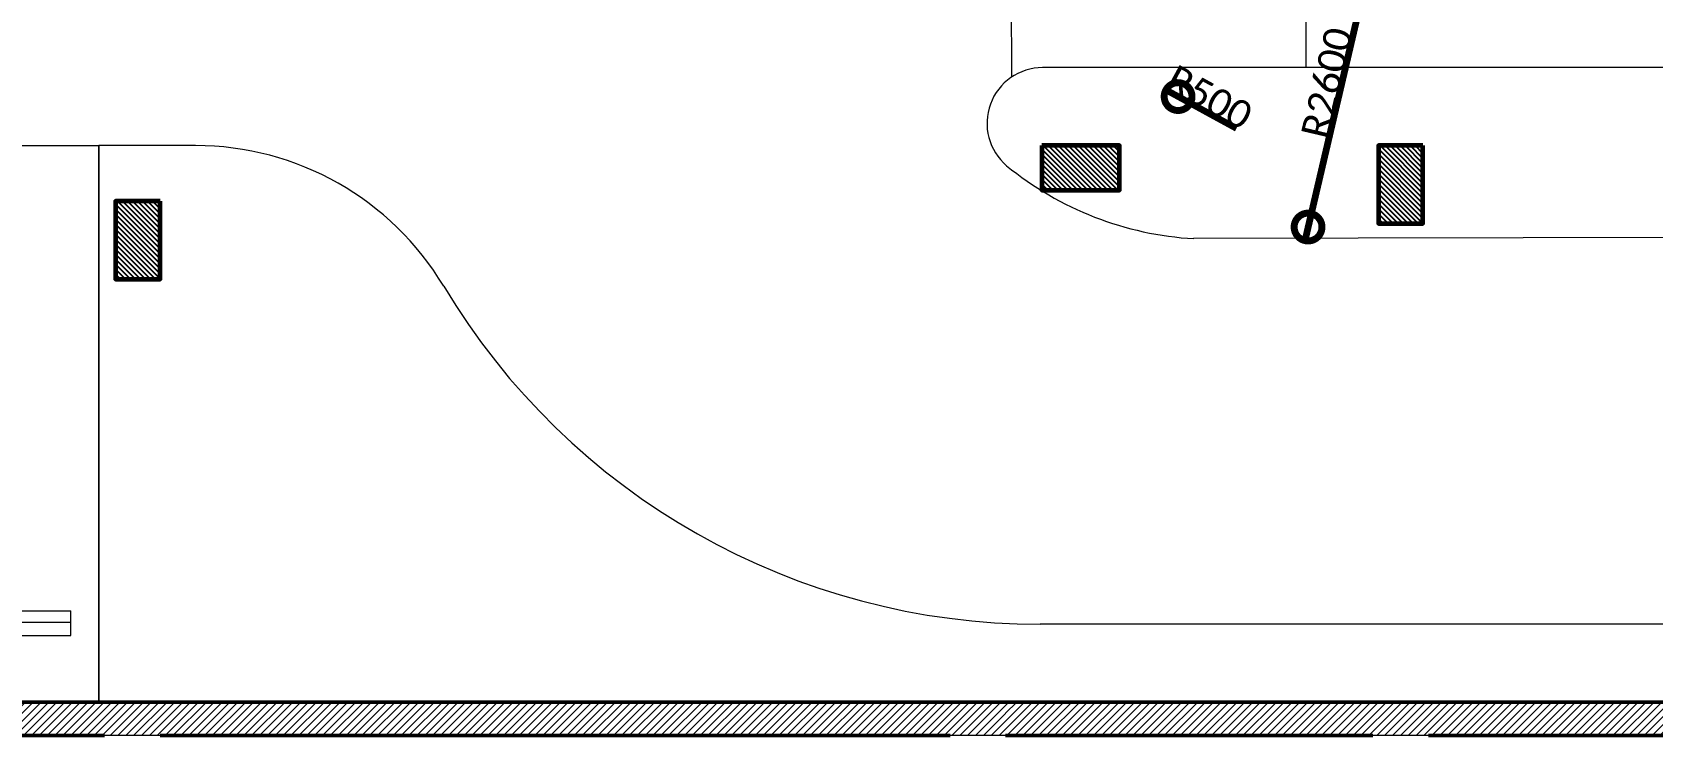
# Model space of a CAD drawing. Header units: millimetres. Extents: x -967280 to 3852, y 2833 to 1955156.
# Drawn here: x -953043 to -938482, y 478037 to 484354 of the extents above; entities that cross this region are included whole.
import ezdxf

# ---------------------------------------------------------------- set-up
doc = ezdxf.new("R2010")
doc.units = ezdxf.units.MM
doc.header["$LTSCALE"] = 1000
doc.header["$PDMODE"] = 35
doc.header["$PDSIZE"] = 25
doc.linetypes.add('HRZN_Line-Ptrn-Sold', pattern=[9144001.0, 9144000.0, -1])
for name, color, linetype, lineweight in [('A-DIM', 7, 'Continuous', 13), ('A-FLOR-PATT', 1, 'Continuous', 13), ('A-TONE', 40, 'HRZN_Line-Ptrn-Sold', 35), ('A-WALL', 8, 'HRZN_Line-Ptrn-Sold', 50), ('C-PKNG', 1, 'Continuous', 13), ('S - column', 6, 'Continuous', 60)]:
    doc.layers.add(name, color=color, linetype=linetype, lineweight=lineweight)
doc.layers.add('ARCH', color=8, linetype='Continuous')
doc.layers.add('S - col hach', color=1, linetype='Continuous')
doc.styles.add('Calibri_1', font='calibri.ttf', dxfattribs={"height": 250})
doc.dimstyles.new('HRZN_Dimn-Radl', dxfattribs={"dimscale": 304.8, "dimtxt": 294.337106, "dimasz": 1.64042, "dimexe": 0.787402, "dimexo": 0, "dimgap": 0, "dimtad": 1, "dimjust": 3, "dimdec": 0, "dimzin": 0, "dimdsep": 46, "dimtxsty": 'Calibri_1', "dimblk1": 'DOTSMALL', "dimblk2": 'DOTSMALL', "dimsah": 1, "dimcen": 0.09, "dimdle": 0.328084, "dimazin": 0, "dimtfac": 1, "dimtdec": 4, "dimtix": 1, "dimtmove": 0, "dimatfit": 2, "dimfxl": 1, "dimtvp": 1, "dimtolj": 1, "dimtzin": 0, "dimarcsym": 2})

# ---------------------------------------------------------------- blocks, each defined once
blk = doc.blocks.new('ParkingSpace_WheelStop - 5000 x 2300-V40-BASEMENT 01 FLOOR FFL_1_')
at = {"layer": 'C-PKNG'}
for p, q in [((2500, 0), (2500, -5000)), ((450, -720), (450, -600)), ((450, -600), (2250, -600)), ((450, -820), (450, -720)), ((450, -720), (2250, -720)), ((2250, -600), (2250, -720)), ((2250, -720), (2250, -820)), ((450, -820), (2250, -820)), ((2500, -5000), (2500, -2800)), ((200, -5000), (2500, -5000))]:
    blk.add_line(p, q, dxfattribs=at)
blk = doc.blocks.new('_DotSmall')
at = {"color": 0, "linetype": 'ByBlock', "const_width": 0.5}
blk.add_lwpolyline([(-0.0625, 0, 1), (0.0625, 0, 1)], format="xyb", close=True, dxfattribs=at)
blk = doc.blocks.new('*D1928')
at = {"layer": 'A-DIM', "color": 0, "lineweight": -2, "transparency": 16777216}
blk.add_line((24626, -39548), (24012, -39211), dxfattribs=at)
at = {"layer": 'Defpoints', "color": 0, "lineweight": 106, "transparency": 16777216}
for p in [(24100, -39260), (24538, -39500)]:
    blk.add_point(p, dxfattribs=at)
at = {"layer": 'A-DIM', "color": 0, "lineweight": -2, "transparency": 16777216, "xscale": 500.0000000000001, "yscale": 500.0000000000001, "zscale": 500.0000000000001, "rotation": 151.2526864327743}
blk.add_blockref('_DotSmall', (24100, -39260), dxfattribs=at)
at = {"layer": 'A-DIM', "color": 0, "transparency": 16777216, "insert": (24381, -39267), "char_height": 250, "width": 729.57, "attachment_point": 5, "rotation": 331.2527, "style": 'Calibri_1'}
blk.add_mtext('\\A1;R500', dxfattribs=at)
blk = doc.blocks.new('*D1929')
at = {"layer": 'A-DIM', "color": 0, "lineweight": -2, "transparency": 16777216}
blk.add_line((25881, -37803), (25245, -40529), dxfattribs=at)
at = {"layer": 'Defpoints', "color": 0, "lineweight": 106, "transparency": 16777216}
for p in [(25858, -37900), (25268, -40432)]:
    blk.add_point(p, dxfattribs=at)
at = {"layer": 'A-DIM', "color": 0, "lineweight": -2, "transparency": 16777216, "xscale": 500.0000000000001, "yscale": 500.0000000000001, "zscale": 500.0000000000001, "rotation": 256.8701341682159}
blk.add_blockref('_DotSmall', (25268, -40432), dxfattribs=at)
at = {"layer": 'A-DIM', "color": 0, "transparency": 16777216, "insert": (25438, -39137), "char_height": 250, "width": 972.76, "attachment_point": 5, "rotation": 76.8701, "style": 'Calibri_1'}
blk.add_mtext('\\A1;R2600', dxfattribs=at)
blk = doc.blocks.new('A$Cd2541b88')
at = {"layer": 'A-TONE', "linetype": 'Continuous', "lineweight": 13}
h = blk.add_hatch(dxfattribs=at)
h.set_pattern_fill('FP_1', color=4, style=0, pattern_type=2)
h.set_pattern_definition([(45, (6650, -35800), (-35.35534, 35.35534), [])])
h.paths.add_polyline_path([(45350, -44999.99984), (45350, -44699.99984), (41565.42627, -44699.99984), (41565.42627, -44999.99984), (43245.96076, -44999.99984)])
h.paths.add_polyline_path([(0, -44999.99984), (14950, -44999.99984), (14950, -44699.99984), (0, -44699.99984)])
h.paths.add_polyline_path([(53633, -44999.99984), (53633, -44699.99984), (52550, -44699.99984), (52550, -44999.99984)])
h.paths.add_polyline_path([(33947.42627, -44999.99984), (33947.42627, -44699.99984), (26350, -44699.99984), (26350, -44999.99984), (30790.95684, -44999.99984)])
h.paths.add_polyline_path([(52545.42627, -44999.99984), (52545.42627, -44699.99984), (45350, -44699.99984), (45350, -44999.99984), (49473.46272, -44999.99984)])
h.paths.add_polyline_path([(33950, -44999.99984), (41565.42627, -44999.99984), (41565.42627, -44699.99984), (33950, -44699.99984), (33950, -44870.70551)])
h.paths.add_polyline_path([(14950, -44999.99984), (22549.42627, -44999.99984), (22549.42627, -44699.99984), (14950, -44699.99984), (14950, -44749.00166)])
h.paths.add_polyline_path([(22550, -44999.99984), (26350, -44999.99984), (26350, -44699.99984), (22550, -44699.99984), (22550, -44797.6832)])
at = {"layer": 'S - col hach'}
h = blk.add_hatch(dxfattribs=at)
h.set_pattern_fill('ANSI31', color=4, scale=10, angle=90)
h.set_pattern_definition([(135, (168406.875, -346239.72), (-22.4506403, -22.4506403), [])])
h.paths.add_polyline_path([(22873.9898, -39699.99984), (22873.9898, -40099.99984), (23573.9898, -40099.99984), (23573.9898, -39699.99984)])
h = blk.add_hatch(dxfattribs=at)
h.set_pattern_fill('ANSI31', color=4, scale=10, angle=90)
h.set_pattern_definition([(135, (168156.875, -346239.72), (-22.4506403, -22.4506403), [])])
h.paths.add_polyline_path([(26300, -39699.99984), (25900, -39699.99984), (25900, -40399.99984), (26300, -40399.99984)])
h = blk.add_hatch(dxfattribs=at)
h.set_pattern_fill('ANSI31', color=4, scale=10, angle=90)
h.set_pattern_definition([(135, (168356.875, -346657.77), (-22.4506403, -22.4506403), [])])
h.paths.add_polyline_path([(14950, -40199.99984), (14550, -40199.99984), (14550, -40899.99984), (14950, -40899.99984)])
at = {"layer": 'A-FLOR-PATT', "color": 4}
for p, q in [((22605.97953, -39083.30799), (22587, -34999.99984)), ((32162.36117, -38999.99984), (22882.32696, -38999.99984)), ((15269.36315, -39699.99984), (14400, -39699.99984)), ((14400, -39699.99984), (14400, -44699.99984)), ((24238.46954, -40532.90088), (31733.32309, -40515.46496)), ((46150, -43999.99984), (22860.14703, -43999.99984)), ((59435, -45000), (6000, -45000))]:
    blk.add_line(p, q, dxfattribs=at)
at = {"layer": 'A-FLOR-PATT', "color": 4, "lineweight": 18}
blk.add_line((25250.37477, -38999.99984), (25250.37477, -34999.99984), dxfattribs=at)
at = {"layer": 'A-FLOR-PATT', "color": 4}
for centre, radius, start, end in [((22882.32696, -39499.99984), 500, 90, 229.632407175), ((15269.36315, -42299.99984), 2600, 30.938939513, 90), ((24411.35941, -37610.70541), 2930.38798, 230.78016824, 266.697511425), ((22860.14703, -37749.99984), 6250, 210.938939513, 270)]:
    blk.add_arc(centre, radius, start, end, dxfattribs=at)
at = {"layer": 'A-WALL', "color": 4}
for p, q in [((14950, -44699.99984), (9200, -44699.99984)), ((22550, -44699.99984), (14950, -44699.99984)), ((26350, -44699.99984), (22550, -44699.99984)), ((33950, -44699.99984), (26350, -44699.99984)), ((0, -44999.99984), (14450, -44999.99984)), ((14950, -44999.99984), (22050, -44999.99984)), ((22550, -44999.99984), (25850, -44999.99984)), ((26350, -44999.99984), (33450, -44999.99984))]:
    blk.add_line(p, q, dxfattribs=at)
at = {"layer": 'S - column', "color": 4}
for points in [[(22873.9898, -39699.99984), (22873.9898, -40099.99984), (23573.9898, -40099.99984), (23573.9898, -39699.99984)], [(26300, -39699.99984), (25900, -39699.99984), (25900, -40399.99984), (26300, -40399.99984)], [(14950, -40199.99984), (14550, -40199.99984), (14550, -40899.99984), (14950, -40899.99984)]]:
    blk.add_lwpolyline(points, close=True, dxfattribs=at)
at = {"layer": 'C-PKNG', "color": 4, "xscale": -1, "rotation": 180}
blk.add_blockref('ParkingSpace_WheelStop - 5000 x 2300-V40-BASEMENT 01 FLOOR FFL_1_', (11900, -44699.99984), dxfattribs=at)
at = {"layer": 'A-DIM', "color": 4}
for center, mpoint, picture, middle in [((25858.45471, -37899.99983), (25267.8414, -40432.02982), '*D1929', (25438.41936, -39136.921)), ((24538.30768, -39499.99984), (24099.93303, -39259.52601), '*D1928', (24380.71865, -39267.47157))]:
    dim = blk.add_radius_dim(center=center, mpoint=mpoint, dimstyle='HRZN_Dimn-Radl', override={"dimpost": 'R<>'}, dxfattribs=at)
    dim.commit()
    dim.dimension.update_dxf_attribs({"geometry": picture, "text_midpoint": middle})

msp = doc.modelspace()

# ---------------------------------------------------------------- block references
at = {"layer": 'ARCH', "lineweight": 106, "ltscale": 30}
msp.add_blockref('A$Cd2541b88', (-966846.1, 523037.4), dxfattribs=at)

doc.saveas('drawing.dxf')
